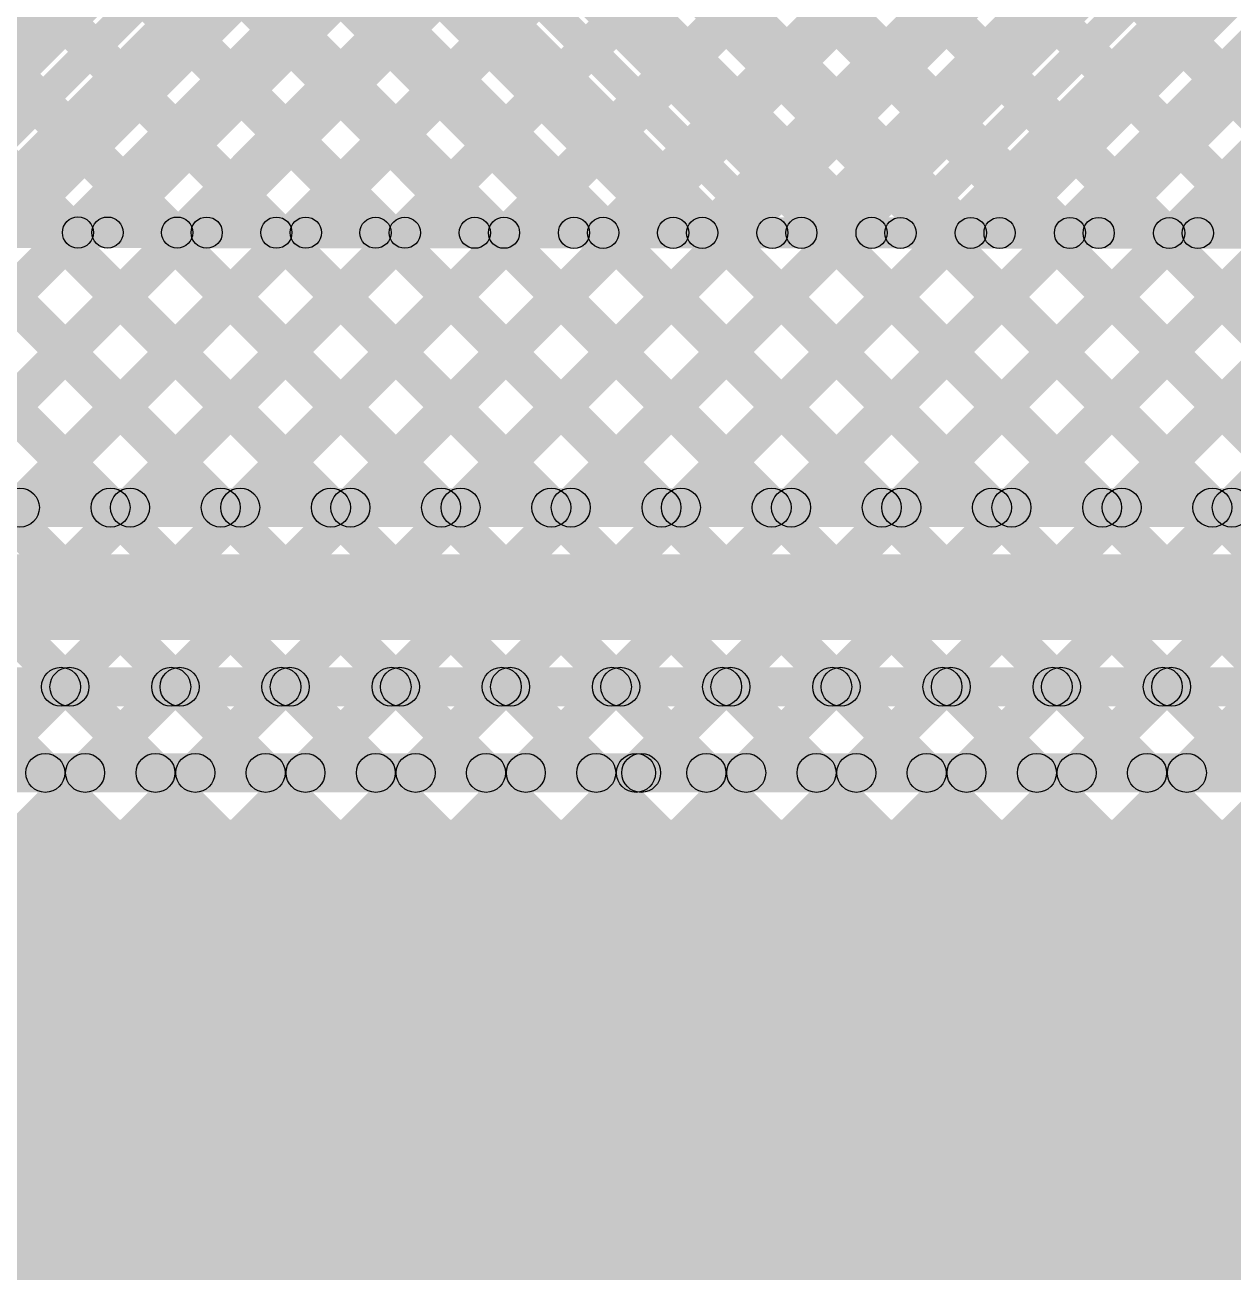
# Model space of a CAD drawing. Header units: millimetres. Extents: x 0.02 to 3.53, y 0 to 2.66.
# Drawn here: x 0.5142 to 0.8244, y 1.7632 to 2.0833 of the extents above; entities that cross this region are included whole.
import ezdxf

# ---------------------------------------------------------------- set-up
doc = ezdxf.new("R2010")
doc.units = ezdxf.units.MM
doc.header["$MEASUREMENT"] = 0
doc.layers.add('BottomLayer', color=5, linetype='Continuous')
doc.layers.add('TopLayer', color=1, linetype='Continuous')

msp = doc.modelspace()

# ---------------------------------------------------------------- hatches: boundary and pattern name
at = {"layer": 'BottomLayer'}
for points in [[(0.10422, 2.65161), (0.10988, 2.65726), (0.73438, 2.03276), (0.72873, 2.0271)], [(0.11902, 2.65237), (0.12609, 2.65944), (0.82257, 1.96296), (0.8155, 1.95588)], [(0.12969, 2.6516), (0.13534, 2.65725), (0.75985, 2.03274), (0.75419, 2.02709)], [(0.1473, 2.65237), (0.15437, 2.65944), (0.85086, 1.96296), (0.84379, 1.95588)], [(0.15515, 2.65158), (0.16081, 2.65724), (0.78532, 2.03273), (0.77966, 2.02708)], [(0.17559, 2.65237), (0.18266, 2.65944), (0.87914, 1.96296), (0.87207, 1.95588)], [(0.18062, 2.65157), (0.18628, 2.65723), (0.81079, 2.03272), (0.80513, 2.02707)], [(0.20387, 2.65237), (0.21094, 2.65944), (0.90743, 1.96296), (0.90036, 1.95588)], [(0.20609, 2.65156), (0.21174, 2.65722), (0.83625, 2.03271), (0.8306, 2.02705)], [(0.23155, 2.65155), (0.23721, 2.65721), (0.86172, 2.0327), (0.85606, 2.02704)], [(0.23215, 2.65237), (0.23923, 2.65944), (0.93571, 1.96296), (0.92864, 1.95588)], [(0.40316, 1.95574), (0.39609, 1.96281), (1.09272, 2.65944), (1.09979, 2.65237)], [(0.43159, 1.95588), (0.42452, 1.96296), (1.121, 2.65944), (1.12807, 2.65237)], [(0.45987, 1.95588), (0.4528, 1.96296), (1.14929, 2.65944), (1.15636, 2.65237)], [(0.48816, 1.95588), (0.48108, 1.96296), (1.17757, 2.65944), (1.18464, 2.65237)], [(0.51644, 1.95588), (0.50937, 1.96296), (1.20585, 2.65944), (1.21293, 2.65237)], [(0.54472, 1.95588), (0.53765, 1.96296), (1.23414, 2.65944), (1.24121, 2.65237)], [(0.57301, 1.95588), (0.56594, 1.96296), (1.26242, 2.65944), (1.26949, 2.65237)], [(0.60129, 1.95588), (0.59422, 1.96296), (1.29071, 2.65944), (1.29778, 2.65237)], [(0.62958, 1.95588), (0.62251, 1.96296), (1.31899, 2.65944), (1.32606, 2.65237)], [(0.65786, 1.95588), (0.65079, 1.96296), (1.34728, 2.65944), (1.35435, 2.65237)], [(0.68615, 1.95588), (0.67907, 1.96296), (1.37556, 2.65944), (1.38263, 2.65237)], [(0.71443, 1.95588), (0.70736, 1.96296), (1.40384, 2.65944), (1.41092, 2.65237)], [(0.74271, 1.95588), (0.73564, 1.96296), (1.43213, 2.65944), (1.4392, 2.65237)], [(0.771, 1.95588), (0.76393, 1.96296), (1.46041, 2.65944), (1.46748, 2.65237)], [(0.79928, 1.95588), (0.79221, 1.96296), (1.4887, 2.65944), (1.49577, 2.65237)], [(0.82757, 1.95588), (0.8205, 1.96296), (1.51698, 2.65944), (1.52405, 2.65237)], [(0.46191, 2.02722), (0.45625, 2.03287), (1.08022, 2.65684), (1.08587, 2.65118)], [(0.48735, 2.02721), (0.4817, 2.03286), (1.10566, 2.65683), (1.11132, 2.65117)], [(0.5128, 2.0272), (0.50714, 2.03285), (1.13111, 2.65682), (1.13676, 2.65116)], [(0.53824, 2.02718), (0.53259, 2.03284), (1.15655, 2.65681), (1.16221, 2.65115)], [(0.56369, 2.02717), (0.55803, 2.03283), (1.182, 2.65679), (1.18765, 2.65114)], [(0.58913, 2.02716), (0.58348, 2.03282), (1.20744, 2.65678), (1.2131, 2.65113)], [(0.61458, 2.02715), (0.60892, 2.03281), (1.23288, 2.65677), (1.23854, 2.65112)], [(0.64002, 2.02714), (0.63436, 2.0328), (1.25833, 2.65676), (1.26399, 2.6511)], [(0.66547, 2.02713), (0.65981, 2.03279), (1.28377, 2.65675), (1.28943, 2.65109)], [(0.69091, 2.02712), (0.68525, 2.03277), (1.30922, 2.65674), (1.31488, 2.65108)], [(0.71636, 2.02711), (0.7107, 2.03276), (1.33466, 2.65673), (1.34032, 2.65107)], [(0.7418, 2.0271), (0.73614, 2.03275), (1.36011, 2.65672), (1.36576, 2.65106)], [(0.76725, 2.02708), (0.76159, 2.03274), (1.38555, 2.65671), (1.39121, 2.65105)], [(0.79269, 2.02707), (0.78703, 2.03273), (1.411, 2.65669), (1.41665, 2.65104)], [(0.81813, 2.02706), (0.81248, 2.03272), (1.43644, 2.65668), (1.4421, 2.65103)], [(0.09646, 2.64664), (0.10354, 2.65371), (0.79429, 1.96296), (0.78722, 1.95588)], [(0.09944, 2.63093), (0.1051, 2.63659), (0.70892, 2.03277), (0.70326, 2.02711)], [(0.09646, 2.61835), (0.10354, 2.62542), (0.766, 1.96296), (0.75893, 1.95588)], [(0.09941, 2.60551), (0.10506, 2.61117), (0.68345, 2.03278), (0.67779, 2.02712)], [(0.09646, 2.59007), (0.10354, 2.59714), (0.73772, 1.96296), (0.73065, 1.95588)], [(0.09937, 2.58009), (0.10503, 2.58574), (0.65798, 2.03279), (0.65233, 2.02713)], [(0.09646, 2.56179), (0.10354, 2.56886), (0.70944, 1.96296), (0.70237, 1.95588)], [(0.09934, 2.55466), (0.105, 2.56032), (0.63252, 2.0328), (0.62686, 2.02714)], [(0.09646, 2.5335), (0.10354, 2.54057), (0.68115, 1.96296), (0.67408, 1.95588)], [(0.09931, 2.52924), (0.10496, 2.5349), (0.60705, 2.03281), (0.60139, 2.02715)], [(0.09646, 2.50522), (0.10354, 2.51229), (0.65287, 1.96296), (0.6458, 1.95588)], [(0.09927, 2.50382), (0.10493, 2.50948), (0.58158, 2.03282), (0.57593, 2.02717)], [(0.09646, 2.47693), (0.10354, 2.484), (0.62458, 1.96296), (0.61751, 1.95588)], [(0.09924, 2.4784), (0.10489, 2.48405), (0.55612, 2.03283), (0.55046, 2.02718)], [(0.0992, 2.45298), (0.10486, 2.45863), (0.53065, 2.03284), (0.52499, 2.02719)], [(0.09646, 2.44865), (0.10354, 2.45572), (0.5963, 1.96296), (0.58923, 1.95588)], [(0.09646, 2.42036), (0.10354, 2.42743), (0.56801, 1.96296), (0.56094, 1.95588)], [(0.09646, 2.39208), (0.10354, 2.39915), (0.53973, 1.96296), (0.53266, 1.95588)], [(0.18315, 2.02617), (0.18315, 2.03417), (2.00371, 2.03337), (2.0037, 2.02537)], [(0.40217, 1.95442), (0.40217, 1.96442), (0.999, 1.96442), (0.999, 1.95442)], [(0.40217, 1.92542), (0.40217, 1.94742), (0.999, 1.94742), (0.999, 1.92542)], [(0.4117, 1.90842), (0.4117, 1.91842), (0.96221, 1.91842), (0.96221, 1.90842)], [(0.49381, 1.90988), (0.50088, 1.91696), (0.52297, 1.89486), (0.5159, 1.88779)], [(0.50491, 1.88779), (0.49784, 1.89486), (0.51994, 1.91696), (0.52701, 1.90988)], [(0.52209, 1.90988), (0.52916, 1.91696), (0.55126, 1.89486), (0.54419, 1.88779)], [(0.5332, 1.88779), (0.52612, 1.89486), (0.54822, 1.91696), (0.55529, 1.90988)], [(0.55037, 1.90988), (0.55745, 1.91696), (0.57954, 1.89486), (0.57247, 1.88779)], [(0.56148, 1.88779), (0.55441, 1.89486), (0.57651, 1.91696), (0.58358, 1.90988)], [(0.57866, 1.90988), (0.58573, 1.91696), (0.60783, 1.89486), (0.60076, 1.88779)], [(0.58976, 1.88779), (0.58269, 1.89486), (0.60479, 1.91696), (0.61186, 1.90988)], [(0.60694, 1.90988), (0.61401, 1.91696), (0.63611, 1.89486), (0.62904, 1.88779)], [(0.61805, 1.88779), (0.61098, 1.89486), (0.63307, 1.91696), (0.64015, 1.90988)], [(0.63523, 1.90988), (0.6423, 1.91696), (0.6644, 1.89486), (0.65733, 1.88779)], [(0.64633, 1.88779), (0.63926, 1.89486), (0.66136, 1.91696), (0.66843, 1.90988)], [(0.66351, 1.90988), (0.67058, 1.91696), (0.69268, 1.89486), (0.68561, 1.88779)], [(0.67462, 1.88779), (0.66755, 1.89486), (0.68964, 1.91696), (0.69671, 1.90988)], [(0.6918, 1.90988), (0.69887, 1.91696), (0.72096, 1.89486), (0.71389, 1.88779)], [(0.7029, 1.88779), (0.69583, 1.89486), (0.71793, 1.91696), (0.725, 1.90988)], [(0.72008, 1.90988), (0.72715, 1.91696), (0.74925, 1.89486), (0.74218, 1.88779)], [(0.73119, 1.88779), (0.72411, 1.89486), (0.74621, 1.91696), (0.75328, 1.90988)], [(0.74837, 1.90988), (0.75544, 1.91696), (0.77753, 1.89486), (0.77046, 1.88779)], [(0.75947, 1.88779), (0.7524, 1.89486), (0.7745, 1.91696), (0.78157, 1.90988)], [(0.77665, 1.90988), (0.78372, 1.91696), (0.80582, 1.89486), (0.79875, 1.88779)], [(0.78775, 1.88779), (0.78068, 1.89486), (0.80278, 1.91696), (0.80985, 1.90988)], [(0.80493, 1.90988), (0.812, 1.91696), (0.8341, 1.89486), (0.82703, 1.88779)], [(0.81604, 1.88779), (0.80897, 1.89486), (0.83106, 1.91696), (0.83814, 1.90988)], [(0.50274, 1.88632), (0.50274, 1.89632), (0.67241, 1.89632), (0.67241, 1.88632)], [(0.50274, 1.88632), (0.50274, 1.89632), (0.67241, 1.89632), (0.67241, 1.88632)], [(0.67241, 1.88632), (0.67241, 1.89632), (0.94957, 1.89632), (0.94957, 1.88632)], [(0.37222, 1.74192), (0.93757, 1.74192), (0.93757, 1.87932), (0.37222, 1.87932)], [(0.51474, 1.53641), (0.66041, 1.53641), (0.66041, 1.87932), (0.51474, 1.87932)], [(0.63324, 1.11633), (0.77891, 1.11633), (0.77891, 1.7809), (0.63324, 1.7809)]]:
    msp.add_hatch(color=5, dxfattribs=at).paths.add_polyline_path(points)
h = msp.add_hatch(color=5, dxfattribs=at)
edge = h.paths.add_edge_path()
edge.add_arc((0.52782, 2.03002), 0.004, 0, 360)
h = msp.add_hatch(color=5, dxfattribs=at)
edge = h.paths.add_edge_path()
edge.add_arc((0.53541, 2.03001), 0.004, 0, 360)
h = msp.add_hatch(color=5, dxfattribs=at)
edge = h.paths.add_edge_path()
edge.add_arc((0.55329, 2.03001), 0.004, 0, 360)
h = msp.add_hatch(color=5, dxfattribs=at)
edge = h.paths.add_edge_path()
edge.add_arc((0.56086, 2.03), 0.004, 0, 360)
h = msp.add_hatch(color=5, dxfattribs=at)
edge = h.paths.add_edge_path()
edge.add_arc((0.57875, 2.02999), 0.004, 0, 360)
h = msp.add_hatch(color=5, dxfattribs=at)
edge = h.paths.add_edge_path()
edge.add_arc((0.5863, 2.02999), 0.004, 0, 360)
h = msp.add_hatch(color=5, dxfattribs=at)
edge = h.paths.add_edge_path()
edge.add_arc((0.60422, 2.02998), 0.004, 0, 360)
h = msp.add_hatch(color=5, dxfattribs=at)
edge = h.paths.add_edge_path()
edge.add_arc((0.61175, 2.02998), 0.004, 0, 360)
h = msp.add_hatch(color=5, dxfattribs=at)
edge = h.paths.add_edge_path()
edge.add_arc((0.62969, 2.02997), 0.004, 0, 360)
h = msp.add_hatch(color=5, dxfattribs=at)
edge = h.paths.add_edge_path()
edge.add_arc((0.63719, 2.02997), 0.004, 0, 360)
h = msp.add_hatch(color=5, dxfattribs=at)
edge = h.paths.add_edge_path()
edge.add_arc((0.65516, 2.02996), 0.004, 0, 360)
h = msp.add_hatch(color=5, dxfattribs=at)
edge = h.paths.add_edge_path()
edge.add_arc((0.66264, 2.02996), 0.004, 0, 360)
h = msp.add_hatch(color=5, dxfattribs=at)
edge = h.paths.add_edge_path()
edge.add_arc((0.68062, 2.02995), 0.004, 0, 360)
h = msp.add_hatch(color=5, dxfattribs=at)
edge = h.paths.add_edge_path()
edge.add_arc((0.68808, 2.02995), 0.004, 0, 360)
h = msp.add_hatch(color=5, dxfattribs=at)
edge = h.paths.add_edge_path()
edge.add_arc((0.70609, 2.02994), 0.004, 0, 360)
h = msp.add_hatch(color=5, dxfattribs=at)
edge = h.paths.add_edge_path()
edge.add_arc((0.71353, 2.02994), 0.004, 0, 360)
h = msp.add_hatch(color=5, dxfattribs=at)
edge = h.paths.add_edge_path()
edge.add_arc((0.73156, 2.02993), 0.004, 0, 360)
h = msp.add_hatch(color=5, dxfattribs=at)
edge = h.paths.add_edge_path()
edge.add_arc((0.73897, 2.02992), 0.004, 0, 360)
h = msp.add_hatch(color=5, dxfattribs=at)
edge = h.paths.add_edge_path()
edge.add_arc((0.75702, 2.02992), 0.004, 0, 360)
h = msp.add_hatch(color=5, dxfattribs=at)
edge = h.paths.add_edge_path()
edge.add_arc((0.76442, 2.02991), 0.004, 0, 360)
h = msp.add_hatch(color=5, dxfattribs=at)
edge = h.paths.add_edge_path()
edge.add_arc((0.78249, 2.02991), 0.004, 0, 360)
h = msp.add_hatch(color=5, dxfattribs=at)
edge = h.paths.add_edge_path()
edge.add_arc((0.78986, 2.0299), 0.004, 0, 360)
h = msp.add_hatch(color=5, dxfattribs=at)
edge = h.paths.add_edge_path()
edge.add_arc((0.80796, 2.02989), 0.004, 0, 360)
h = msp.add_hatch(color=5, dxfattribs=at)
edge = h.paths.add_edge_path()
edge.add_arc((0.81531, 2.02989), 0.004, 0, 360)
h = msp.add_hatch(color=5, dxfattribs=at)
edge = h.paths.add_edge_path()
edge.add_arc((0.5129, 1.95942), 0.005, 0, 360)
h = msp.add_hatch(color=5, dxfattribs=at)
edge = h.paths.add_edge_path()
edge.add_arc((0.53619, 1.95942), 0.005, 0, 360)
h = msp.add_hatch(color=5, dxfattribs=at)
edge = h.paths.add_edge_path()
edge.add_arc((0.54119, 1.95942), 0.005, 0, 360)
h = msp.add_hatch(color=5, dxfattribs=at)
edge = h.paths.add_edge_path()
edge.add_arc((0.56448, 1.95942), 0.005, 0, 360)
h = msp.add_hatch(color=5, dxfattribs=at)
edge = h.paths.add_edge_path()
edge.add_arc((0.56947, 1.95942), 0.005, 0, 360)
h = msp.add_hatch(color=5, dxfattribs=at)
edge = h.paths.add_edge_path()
edge.add_arc((0.59276, 1.95942), 0.005, 0, 360)
h = msp.add_hatch(color=5, dxfattribs=at)
edge = h.paths.add_edge_path()
edge.add_arc((0.59776, 1.95942), 0.005, 0, 360)
h = msp.add_hatch(color=5, dxfattribs=at)
edge = h.paths.add_edge_path()
edge.add_arc((0.62105, 1.95942), 0.005, 0, 360)
h = msp.add_hatch(color=5, dxfattribs=at)
edge = h.paths.add_edge_path()
edge.add_arc((0.62604, 1.95942), 0.005, 0, 360)
h = msp.add_hatch(color=5, dxfattribs=at)
edge = h.paths.add_edge_path()
edge.add_arc((0.64933, 1.95942), 0.005, 0, 360)
h = msp.add_hatch(color=5, dxfattribs=at)
edge = h.paths.add_edge_path()
edge.add_arc((0.65433, 1.95942), 0.005, 0, 360)
h = msp.add_hatch(color=5, dxfattribs=at)
edge = h.paths.add_edge_path()
edge.add_arc((0.67762, 1.95942), 0.005, 0, 360)
h = msp.add_hatch(color=5, dxfattribs=at)
edge = h.paths.add_edge_path()
edge.add_arc((0.68261, 1.95942), 0.005, 0, 360)
h = msp.add_hatch(color=5, dxfattribs=at)
edge = h.paths.add_edge_path()
edge.add_arc((0.7059, 1.95942), 0.005, 0, 360)
h = msp.add_hatch(color=5, dxfattribs=at)
edge = h.paths.add_edge_path()
edge.add_arc((0.71089, 1.95942), 0.005, 0, 360)
h = msp.add_hatch(color=5, dxfattribs=at)
edge = h.paths.add_edge_path()
edge.add_arc((0.73418, 1.95942), 0.005, 0, 360)
h = msp.add_hatch(color=5, dxfattribs=at)
edge = h.paths.add_edge_path()
edge.add_arc((0.73918, 1.95942), 0.005, 0, 360)
h = msp.add_hatch(color=5, dxfattribs=at)
edge = h.paths.add_edge_path()
edge.add_arc((0.76247, 1.95942), 0.005, 0, 360)
h = msp.add_hatch(color=5, dxfattribs=at)
edge = h.paths.add_edge_path()
edge.add_arc((0.76746, 1.95942), 0.005, 0, 360)
h = msp.add_hatch(color=5, dxfattribs=at)
edge = h.paths.add_edge_path()
edge.add_arc((0.79075, 1.95942), 0.005, 0, 360)
h = msp.add_hatch(color=5, dxfattribs=at)
edge = h.paths.add_edge_path()
edge.add_arc((0.79575, 1.95942), 0.005, 0, 360)
h = msp.add_hatch(color=5, dxfattribs=at)
edge = h.paths.add_edge_path()
edge.add_arc((0.81904, 1.95942), 0.005, 0, 360)
h = msp.add_hatch(color=5, dxfattribs=at)
edge = h.paths.add_edge_path()
edge.add_arc((0.82403, 1.95942), 0.005, 0, 360)
h = msp.add_hatch(color=5, dxfattribs=at)
edge = h.paths.add_edge_path()
edge.add_arc((0.52347, 1.91342), 0.005, 0, 360)
h = msp.add_hatch(color=5, dxfattribs=at)
edge = h.paths.add_edge_path()
edge.add_arc((0.52563, 1.91342), 0.005, 0, 360)
h = msp.add_hatch(color=5, dxfattribs=at)
edge = h.paths.add_edge_path()
edge.add_arc((0.55176, 1.91342), 0.005, 0, 360)
h = msp.add_hatch(color=5, dxfattribs=at)
edge = h.paths.add_edge_path()
edge.add_arc((0.55391, 1.91342), 0.005, 0, 360)
h = msp.add_hatch(color=5, dxfattribs=at)
edge = h.paths.add_edge_path()
edge.add_arc((0.58004, 1.91342), 0.005, 0, 360)
h = msp.add_hatch(color=5, dxfattribs=at)
edge = h.paths.add_edge_path()
edge.add_arc((0.58219, 1.91342), 0.005, 0, 360)
h = msp.add_hatch(color=5, dxfattribs=at)
edge = h.paths.add_edge_path()
edge.add_arc((0.60833, 1.91342), 0.005, 0, 360)
h = msp.add_hatch(color=5, dxfattribs=at)
edge = h.paths.add_edge_path()
edge.add_arc((0.61048, 1.91342), 0.005, 0, 360)
h = msp.add_hatch(color=5, dxfattribs=at)
edge = h.paths.add_edge_path()
edge.add_arc((0.63661, 1.91342), 0.005, 0, 360)
h = msp.add_hatch(color=5, dxfattribs=at)
edge = h.paths.add_edge_path()
edge.add_arc((0.63876, 1.91342), 0.005, 0, 360)
h = msp.add_hatch(color=5, dxfattribs=at)
edge = h.paths.add_edge_path()
edge.add_arc((0.66489, 1.91342), 0.005, 0, 360)
h = msp.add_hatch(color=5, dxfattribs=at)
edge = h.paths.add_edge_path()
edge.add_arc((0.66705, 1.91342), 0.005, 0, 360)
h = msp.add_hatch(color=5, dxfattribs=at)
edge = h.paths.add_edge_path()
edge.add_arc((0.69318, 1.91342), 0.005, 0, 360)
h = msp.add_hatch(color=5, dxfattribs=at)
edge = h.paths.add_edge_path()
edge.add_arc((0.69533, 1.91342), 0.005, 0, 360)
h = msp.add_hatch(color=5, dxfattribs=at)
edge = h.paths.add_edge_path()
edge.add_arc((0.72146, 1.91342), 0.005, 0, 360)
h = msp.add_hatch(color=5, dxfattribs=at)
edge = h.paths.add_edge_path()
edge.add_arc((0.72362, 1.91342), 0.005, 0, 360)
h = msp.add_hatch(color=5, dxfattribs=at)
edge = h.paths.add_edge_path()
edge.add_arc((0.74975, 1.91342), 0.005, 0, 360)
h = msp.add_hatch(color=5, dxfattribs=at)
edge = h.paths.add_edge_path()
edge.add_arc((0.7519, 1.91342), 0.005, 0, 360)
h = msp.add_hatch(color=5, dxfattribs=at)
edge = h.paths.add_edge_path()
edge.add_arc((0.77803, 1.91342), 0.005, 0, 360)
h = msp.add_hatch(color=5, dxfattribs=at)
edge = h.paths.add_edge_path()
edge.add_arc((0.78018, 1.91342), 0.005, 0, 360)
h = msp.add_hatch(color=5, dxfattribs=at)
edge = h.paths.add_edge_path()
edge.add_arc((0.80632, 1.91342), 0.005, 0, 360)
h = msp.add_hatch(color=5, dxfattribs=at)
edge = h.paths.add_edge_path()
edge.add_arc((0.80847, 1.91342), 0.005, 0, 360)
h = msp.add_hatch(color=5, dxfattribs=at)
edge = h.paths.add_edge_path()
edge.add_arc((0.51944, 1.89132), 0.005, 0, 360)
h = msp.add_hatch(color=5, dxfattribs=at)
edge = h.paths.add_edge_path()
edge.add_arc((0.52966, 1.89132), 0.005, 0, 360)
h = msp.add_hatch(color=5, dxfattribs=at)
edge = h.paths.add_edge_path()
edge.add_arc((0.54772, 1.89132), 0.005, 0, 360)
h = msp.add_hatch(color=5, dxfattribs=at)
edge = h.paths.add_edge_path()
edge.add_arc((0.55794, 1.89132), 0.005, 0, 360)
h = msp.add_hatch(color=5, dxfattribs=at)
edge = h.paths.add_edge_path()
edge.add_arc((0.57601, 1.89132), 0.005, 0, 360)
h = msp.add_hatch(color=5, dxfattribs=at)
edge = h.paths.add_edge_path()
edge.add_arc((0.58623, 1.89132), 0.005, 0, 360)
h = msp.add_hatch(color=5, dxfattribs=at)
edge = h.paths.add_edge_path()
edge.add_arc((0.60429, 1.89132), 0.005, 0, 360)
h = msp.add_hatch(color=5, dxfattribs=at)
edge = h.paths.add_edge_path()
edge.add_arc((0.61451, 1.89132), 0.005, 0, 360)
h = msp.add_hatch(color=5, dxfattribs=at)
edge = h.paths.add_edge_path()
edge.add_arc((0.63258, 1.89132), 0.005, 0, 360)
h = msp.add_hatch(color=5, dxfattribs=at)
edge = h.paths.add_edge_path()
edge.add_arc((0.6428, 1.89132), 0.005, 0, 360)
h = msp.add_hatch(color=5, dxfattribs=at)
edge = h.paths.add_edge_path()
edge.add_arc((0.66086, 1.89132), 0.005, 0, 360)
h = msp.add_hatch(color=5, dxfattribs=at)
edge = h.paths.add_edge_path()
edge.add_arc((0.67108, 1.89132), 0.005, 0, 360)
h = msp.add_hatch(color=5, dxfattribs=at)
edge = h.paths.add_edge_path()
edge.add_arc((0.67241, 1.89132), 0.005, 0, 360)
h = msp.add_hatch(color=5, dxfattribs=at)
edge = h.paths.add_edge_path()
edge.add_arc((0.67241, 1.89132), 0.005, 0, 360)
h = msp.add_hatch(color=5, dxfattribs=at)
edge = h.paths.add_edge_path()
edge.add_arc((0.67241, 1.89132), 0.005, 0, 360)
h = msp.add_hatch(color=5, dxfattribs=at)
edge = h.paths.add_edge_path()
edge.add_arc((0.68915, 1.89132), 0.005, 0, 360)
h = msp.add_hatch(color=5, dxfattribs=at)
edge = h.paths.add_edge_path()
edge.add_arc((0.69937, 1.89132), 0.005, 0, 360)
h = msp.add_hatch(color=5, dxfattribs=at)
edge = h.paths.add_edge_path()
edge.add_arc((0.71743, 1.89132), 0.005, 0, 360)
h = msp.add_hatch(color=5, dxfattribs=at)
edge = h.paths.add_edge_path()
edge.add_arc((0.72765, 1.89132), 0.005, 0, 360)
h = msp.add_hatch(color=5, dxfattribs=at)
edge = h.paths.add_edge_path()
edge.add_arc((0.74571, 1.89132), 0.005, 0, 360)
h = msp.add_hatch(color=5, dxfattribs=at)
edge = h.paths.add_edge_path()
edge.add_arc((0.75593, 1.89132), 0.005, 0, 360)
h = msp.add_hatch(color=5, dxfattribs=at)
edge = h.paths.add_edge_path()
edge.add_arc((0.774, 1.89132), 0.005, 0, 360)
h = msp.add_hatch(color=5, dxfattribs=at)
edge = h.paths.add_edge_path()
edge.add_arc((0.78422, 1.89132), 0.005, 0, 360)
h = msp.add_hatch(color=5, dxfattribs=at)
edge = h.paths.add_edge_path()
edge.add_arc((0.80228, 1.89132), 0.005, 0, 360)
h = msp.add_hatch(color=5, dxfattribs=at)
edge = h.paths.add_edge_path()
edge.add_arc((0.8125, 1.89132), 0.005, 0, 360)
at = {"layer": 'TopLayer'}
for points in [[(0.10422, 2.65161), (0.10988, 2.65726), (0.73438, 2.03276), (0.72873, 2.0271)], [(0.11902, 2.65237), (0.12609, 2.65944), (0.93195, 1.85358), (0.92488, 1.84651)], [(0.12969, 2.6516), (0.13534, 2.65725), (0.75985, 2.03274), (0.75419, 2.02709)], [(0.1473, 2.65237), (0.15437, 2.65944), (0.98922, 1.82459), (0.98215, 1.81752)], [(0.15515, 2.65158), (0.16081, 2.65724), (0.78532, 2.03273), (0.77966, 2.02708)], [(0.17559, 2.65237), (0.18266, 2.65944), (1.14192, 1.70018), (1.13485, 1.69311)], [(0.18062, 2.65157), (0.18628, 2.65723), (0.81079, 2.03272), (0.80513, 2.02707)], [(0.20387, 2.65237), (0.21094, 2.65944), (0.96442, 1.90597), (0.95734, 1.8989)], [(0.20609, 2.65156), (0.21174, 2.65722), (0.83625, 2.03271), (0.8306, 2.02705)], [(0.23155, 2.65155), (0.23721, 2.65721), (0.86172, 2.0327), (0.85606, 2.02704)], [(0.23215, 2.65237), (0.23923, 2.65944), (0.9745, 1.92416), (0.96743, 1.91709)], [(0.38548, 1.93807), (0.37841, 1.94514), (1.09272, 2.65944), (1.09979, 2.65237)], [(0.39584, 1.92013), (0.38877, 1.92721), (1.121, 2.65944), (1.12807, 2.65237)], [(0.40619, 1.9022), (0.39912, 1.90927), (1.14929, 2.65944), (1.15636, 2.65237)], [(0.41486, 1.88258), (0.40778, 1.88966), (1.17757, 2.65944), (1.18464, 2.65237)], [(0.423, 1.86245), (0.41593, 1.86952), (1.20585, 2.65944), (1.21293, 2.65237)], [(0.43341, 1.84457), (0.42634, 1.85164), (1.23414, 2.65944), (1.24121, 2.65237)], [(0.4454, 1.82828), (0.43833, 1.83535), (1.26242, 2.65944), (1.26949, 2.65237)], [(0.45576, 1.81035), (0.44869, 1.81742), (1.29071, 2.65944), (1.29778, 2.65237)], [(0.45654, 1.66971), (0.44947, 1.67678), (1.43213, 2.65944), (1.4392, 2.65237)], [(0.4644, 1.64929), (0.45733, 1.65636), (1.46041, 2.65944), (1.46748, 2.65237)], [(0.46611, 1.79242), (0.45904, 1.79949), (1.31899, 2.65944), (1.32606, 2.65237)], [(0.47646, 1.77449), (0.46939, 1.78156), (1.34728, 2.65944), (1.35435, 2.65237)], [(0.48141, 1.75114), (0.47433, 1.75822), (1.37556, 2.65944), (1.38263, 2.65237)], [(0.48237, 1.72383), (0.4753, 1.7309), (1.40384, 2.65944), (1.41092, 2.65237)], [(0.52867, 1.68527), (0.5216, 1.69235), (1.4887, 2.65944), (1.49577, 2.65237)], [(0.53903, 1.66734), (0.53195, 1.67441), (1.51698, 2.65944), (1.52405, 2.65237)], [(0.54938, 1.64941), (0.54231, 1.65648), (1.54527, 2.65944), (1.55234, 2.65237)], [(0.55973, 1.63148), (0.55266, 1.63855), (1.57355, 2.65944), (1.58062, 2.65237)], [(0.56974, 1.55663), (0.56266, 1.5637), (1.6584, 2.65944), (1.66547, 2.65237)], [(0.57008, 1.61355), (0.56301, 1.62062), (1.60183, 2.65944), (1.60891, 2.65237)], [(0.57827, 1.59345), (0.5712, 1.60052), (1.63012, 2.65944), (1.63719, 2.65237)], [(0.46191, 2.02722), (0.45625, 2.03287), (1.08022, 2.65684), (1.08587, 2.65118)], [(0.48735, 2.02721), (0.4817, 2.03286), (1.10566, 2.65683), (1.11132, 2.65117)], [(0.5128, 2.0272), (0.50714, 2.03285), (1.13111, 2.65682), (1.13676, 2.65116)], [(0.53824, 2.02718), (0.53259, 2.03284), (1.15655, 2.65681), (1.16221, 2.65115)], [(0.56369, 2.02717), (0.55803, 2.03283), (1.182, 2.65679), (1.18765, 2.65114)], [(0.58913, 2.02716), (0.58348, 2.03282), (1.20744, 2.65678), (1.2131, 2.65113)], [(0.61458, 2.02715), (0.60892, 2.03281), (1.23288, 2.65677), (1.23854, 2.65112)], [(0.64002, 2.02714), (0.63436, 2.0328), (1.25833, 2.65676), (1.26399, 2.6511)], [(0.66547, 2.02713), (0.65981, 2.03279), (1.28377, 2.65675), (1.28943, 2.65109)], [(0.69091, 2.02712), (0.68525, 2.03277), (1.30922, 2.65674), (1.31488, 2.65108)], [(0.71636, 2.02711), (0.7107, 2.03276), (1.33466, 2.65673), (1.34032, 2.65107)], [(0.7418, 2.0271), (0.73614, 2.03275), (1.36011, 2.65672), (1.36576, 2.65106)], [(0.76725, 2.02708), (0.76159, 2.03274), (1.38555, 2.65671), (1.39121, 2.65105)], [(0.79269, 2.02707), (0.78703, 2.03273), (1.411, 2.65669), (1.41665, 2.65104)], [(0.81813, 2.02706), (0.81248, 2.03272), (1.43644, 2.65668), (1.4421, 2.65103)], [(0.09646, 2.64664), (0.10354, 2.65371), (0.92186, 1.83538), (0.91479, 1.82831)], [(0.09944, 2.63093), (0.1051, 2.63659), (0.70892, 2.03277), (0.70326, 2.02711)], [(0.09646, 2.61835), (0.10354, 2.62542), (0.91177, 1.81719), (0.9047, 1.81012)], [(0.09941, 2.60551), (0.10506, 2.61117), (0.68345, 2.03278), (0.67779, 2.02712)], [(0.09646, 2.59007), (0.10354, 2.59714), (0.90169, 1.79899), (0.89462, 1.79192)], [(0.09937, 2.58009), (0.10503, 2.58574), (0.65798, 2.03279), (0.65233, 2.02713)], [(0.09646, 2.56179), (0.10354, 2.56886), (0.8916, 1.78079), (0.88453, 1.77372)], [(0.09934, 2.55466), (0.105, 2.56032), (0.63252, 2.0328), (0.62686, 2.02714)], [(0.09646, 2.5335), (0.10354, 2.54057), (0.88816, 1.75594), (0.88109, 1.74887)], [(0.09931, 2.52924), (0.10496, 2.5349), (0.60705, 2.03281), (0.60139, 2.02715)], [(0.09646, 2.50522), (0.10354, 2.51229), (0.909, 1.70682), (0.90193, 1.69975)], [(0.09927, 2.50382), (0.10493, 2.50948), (0.58158, 2.03282), (0.57593, 2.02717)], [(0.09646, 2.47693), (0.10354, 2.484), (0.88954, 1.698), (0.88247, 1.69092)], [(0.09924, 2.4784), (0.10489, 2.48405), (0.55612, 2.03283), (0.55046, 2.02718)], [(0.0992, 2.45298), (0.10486, 2.45863), (0.53065, 2.03284), (0.52499, 2.02719)], [(0.09646, 2.44865), (0.10354, 2.45572), (0.87286, 1.6864), (0.86579, 1.67932)], [(0.09646, 2.42036), (0.10354, 2.42743), (0.86199, 1.66898), (0.85492, 1.6619)], [(0.09646, 2.39208), (0.10354, 2.39915), (0.84621, 1.65647), (0.83914, 1.6494)], [(0.09646, 2.3638), (0.10354, 2.37087), (0.83613, 1.63828), (0.82906, 1.6312)], [(0.09646, 2.33551), (0.10354, 2.34258), (0.82604, 1.62008), (0.81897, 1.61301)], [(0.09646, 2.30723), (0.10354, 2.3143), (0.81595, 1.60188), (0.80888, 1.59481)], [(0.09646, 2.27894), (0.10354, 2.28601), (0.88781, 1.50174), (0.88074, 1.49467)], [(0.09646, 2.25066), (0.10354, 2.25773), (0.81665, 1.54461), (0.80958, 1.53754)], [(0.18315, 2.02617), (0.18315, 2.03417), (2.00371, 2.03337), (2.0037, 2.02537)], [(0.59895, 1.55756), (0.59188, 1.56463), (0.98736, 1.96011), (0.99443, 1.95304)], [(0.37519, 1.94365), (0.38226, 1.95072), (0.78349, 1.5495), (0.77641, 1.54242)], [(0.6093, 1.53963), (0.60223, 1.5467), (0.95218, 1.89665), (0.95925, 1.88958)], [(0.40752, 1.88303), (0.41459, 1.8901), (0.7734, 1.5313), (0.76633, 1.52423)]]:
    msp.add_hatch(color=1, dxfattribs=at).paths.add_polyline_path(points)
h = msp.add_hatch(color=1, dxfattribs=at)
edge = h.paths.add_edge_path()
edge.add_arc((0.52782, 2.03002), 0.004, 0, 360)
h = msp.add_hatch(color=1, dxfattribs=at)
edge = h.paths.add_edge_path()
edge.add_arc((0.53541, 2.03001), 0.004, 0, 360)
h = msp.add_hatch(color=1, dxfattribs=at)
edge = h.paths.add_edge_path()
edge.add_arc((0.55329, 2.03001), 0.004, 0, 360)
h = msp.add_hatch(color=1, dxfattribs=at)
edge = h.paths.add_edge_path()
edge.add_arc((0.56086, 2.03), 0.004, 0, 360)
h = msp.add_hatch(color=1, dxfattribs=at)
edge = h.paths.add_edge_path()
edge.add_arc((0.57875, 2.02999), 0.004, 0, 360)
h = msp.add_hatch(color=1, dxfattribs=at)
edge = h.paths.add_edge_path()
edge.add_arc((0.5863, 2.02999), 0.004, 0, 360)
h = msp.add_hatch(color=1, dxfattribs=at)
edge = h.paths.add_edge_path()
edge.add_arc((0.60422, 2.02998), 0.004, 0, 360)
h = msp.add_hatch(color=1, dxfattribs=at)
edge = h.paths.add_edge_path()
edge.add_arc((0.61175, 2.02998), 0.004, 0, 360)
h = msp.add_hatch(color=1, dxfattribs=at)
edge = h.paths.add_edge_path()
edge.add_arc((0.62969, 2.02997), 0.004, 0, 360)
h = msp.add_hatch(color=1, dxfattribs=at)
edge = h.paths.add_edge_path()
edge.add_arc((0.63719, 2.02997), 0.004, 0, 360)
h = msp.add_hatch(color=1, dxfattribs=at)
edge = h.paths.add_edge_path()
edge.add_arc((0.65516, 2.02996), 0.004, 0, 360)
h = msp.add_hatch(color=1, dxfattribs=at)
edge = h.paths.add_edge_path()
edge.add_arc((0.66264, 2.02996), 0.004, 0, 360)
h = msp.add_hatch(color=1, dxfattribs=at)
edge = h.paths.add_edge_path()
edge.add_arc((0.68062, 2.02995), 0.004, 0, 360)
h = msp.add_hatch(color=1, dxfattribs=at)
edge = h.paths.add_edge_path()
edge.add_arc((0.68808, 2.02995), 0.004, 0, 360)
h = msp.add_hatch(color=1, dxfattribs=at)
edge = h.paths.add_edge_path()
edge.add_arc((0.70609, 2.02994), 0.004, 0, 360)
h = msp.add_hatch(color=1, dxfattribs=at)
edge = h.paths.add_edge_path()
edge.add_arc((0.71353, 2.02994), 0.004, 0, 360)
h = msp.add_hatch(color=1, dxfattribs=at)
edge = h.paths.add_edge_path()
edge.add_arc((0.73156, 2.02993), 0.004, 0, 360)
h = msp.add_hatch(color=1, dxfattribs=at)
edge = h.paths.add_edge_path()
edge.add_arc((0.73897, 2.02992), 0.004, 0, 360)
h = msp.add_hatch(color=1, dxfattribs=at)
edge = h.paths.add_edge_path()
edge.add_arc((0.75702, 2.02992), 0.004, 0, 360)
h = msp.add_hatch(color=1, dxfattribs=at)
edge = h.paths.add_edge_path()
edge.add_arc((0.76442, 2.02991), 0.004, 0, 360)
h = msp.add_hatch(color=1, dxfattribs=at)
edge = h.paths.add_edge_path()
edge.add_arc((0.78249, 2.02991), 0.004, 0, 360)
h = msp.add_hatch(color=1, dxfattribs=at)
edge = h.paths.add_edge_path()
edge.add_arc((0.78986, 2.0299), 0.004, 0, 360)
h = msp.add_hatch(color=1, dxfattribs=at)
edge = h.paths.add_edge_path()
edge.add_arc((0.80796, 2.02989), 0.004, 0, 360)
h = msp.add_hatch(color=1, dxfattribs=at)
edge = h.paths.add_edge_path()
edge.add_arc((0.81531, 2.02989), 0.004, 0, 360)

# ---------------------------------------------------------------- linework, layer by layer
at = {"layer": 'BottomLayer'}
for centre, radius in [((0.52782, 2.03002), 0.004), ((0.53541, 2.03001), 0.004), ((0.55329, 2.03001), 0.004), ((0.56086, 2.03), 0.004), ((0.57875, 2.02999), 0.004), ((0.5863, 2.02999), 0.004), ((0.60422, 2.02998), 0.004), ((0.61175, 2.02998), 0.004), ((0.62969, 2.02997), 0.004), ((0.63719, 2.02997), 0.004), ((0.65516, 2.02996), 0.004), ((0.66264, 2.02996), 0.004), ((0.68062, 2.02995), 0.004), ((0.68808, 2.02995), 0.004), ((0.70609, 2.02994), 0.004), ((0.71353, 2.02994), 0.004), ((0.73156, 2.02993), 0.004), ((0.73897, 2.02992), 0.004), ((0.75702, 2.02992), 0.004), ((0.76442, 2.02991), 0.004), ((0.78249, 2.02991), 0.004), ((0.78986, 2.0299), 0.004), ((0.80796, 2.02989), 0.004), ((0.81531, 2.02989), 0.004), ((0.5129, 1.95942), 0.005), ((0.53619, 1.95942), 0.005), ((0.54119, 1.95942), 0.005), ((0.56448, 1.95942), 0.005), ((0.56947, 1.95942), 0.005), ((0.59276, 1.95942), 0.005), ((0.59776, 1.95942), 0.005), ((0.62105, 1.95942), 0.005), ((0.62604, 1.95942), 0.005), ((0.64933, 1.95942), 0.005), ((0.65433, 1.95942), 0.005), ((0.67762, 1.95942), 0.005), ((0.68261, 1.95942), 0.005), ((0.7059, 1.95942), 0.005), ((0.71089, 1.95942), 0.005), ((0.73418, 1.95942), 0.005), ((0.73918, 1.95942), 0.005), ((0.76247, 1.95942), 0.005), ((0.76746, 1.95942), 0.005), ((0.79075, 1.95942), 0.005), ((0.79575, 1.95942), 0.005), ((0.81904, 1.95942), 0.005), ((0.82403, 1.95942), 0.005), ((0.52347, 1.91342), 0.005), ((0.52563, 1.91342), 0.005), ((0.55176, 1.91342), 0.005), ((0.55391, 1.91342), 0.005), ((0.58004, 1.91342), 0.005), ((0.58219, 1.91342), 0.005), ((0.60833, 1.91342), 0.005), ((0.61048, 1.91342), 0.005), ((0.63661, 1.91342), 0.005), ((0.63876, 1.91342), 0.005), ((0.66489, 1.91342), 0.005), ((0.66705, 1.91342), 0.005), ((0.69318, 1.91342), 0.005), ((0.69533, 1.91342), 0.005), ((0.72146, 1.91342), 0.005), ((0.72362, 1.91342), 0.005), ((0.74975, 1.91342), 0.005), ((0.7519, 1.91342), 0.005), ((0.77803, 1.91342), 0.005), ((0.78018, 1.91342), 0.005), ((0.80632, 1.91342), 0.005), ((0.80847, 1.91342), 0.005), ((0.51944, 1.89132), 0.005), ((0.52966, 1.89132), 0.005), ((0.54772, 1.89132), 0.005), ((0.55794, 1.89132), 0.005), ((0.57601, 1.89132), 0.005), ((0.58623, 1.89132), 0.005), ((0.60429, 1.89132), 0.005), ((0.61451, 1.89132), 0.005), ((0.63258, 1.89132), 0.005), ((0.6428, 1.89132), 0.005), ((0.66086, 1.89132), 0.005), ((0.67108, 1.89132), 0.005), ((0.67241, 1.89132), 0.005), ((0.67241, 1.89132), 0.005), ((0.67241, 1.89132), 0.005), ((0.68915, 1.89132), 0.005), ((0.69937, 1.89132), 0.005), ((0.71743, 1.89132), 0.005), ((0.72765, 1.89132), 0.005), ((0.74571, 1.89132), 0.005), ((0.75593, 1.89132), 0.005), ((0.774, 1.89132), 0.005), ((0.78422, 1.89132), 0.005), ((0.80228, 1.89132), 0.005), ((0.8125, 1.89132), 0.005)]:
    msp.add_circle(centre, radius, dxfattribs=at)
at = {"layer": 'TopLayer'}
for centre in [(0.52782, 2.03002), (0.53541, 2.03001), (0.55329, 2.03001), (0.56086, 2.03), (0.57875, 2.02999), (0.5863, 2.02999), (0.60422, 2.02998), (0.61175, 2.02998), (0.62969, 2.02997), (0.63719, 2.02997), (0.65516, 2.02996), (0.66264, 2.02996), (0.68062, 2.02995), (0.68808, 2.02995), (0.70609, 2.02994), (0.71353, 2.02994), (0.73156, 2.02993), (0.73897, 2.02992), (0.75702, 2.02992), (0.76442, 2.02991), (0.78249, 2.02991), (0.78986, 2.0299), (0.80796, 2.02989), (0.81531, 2.02989)]:
    msp.add_circle(centre, 0.004, dxfattribs=at)

doc.saveas('drawing.dxf')
